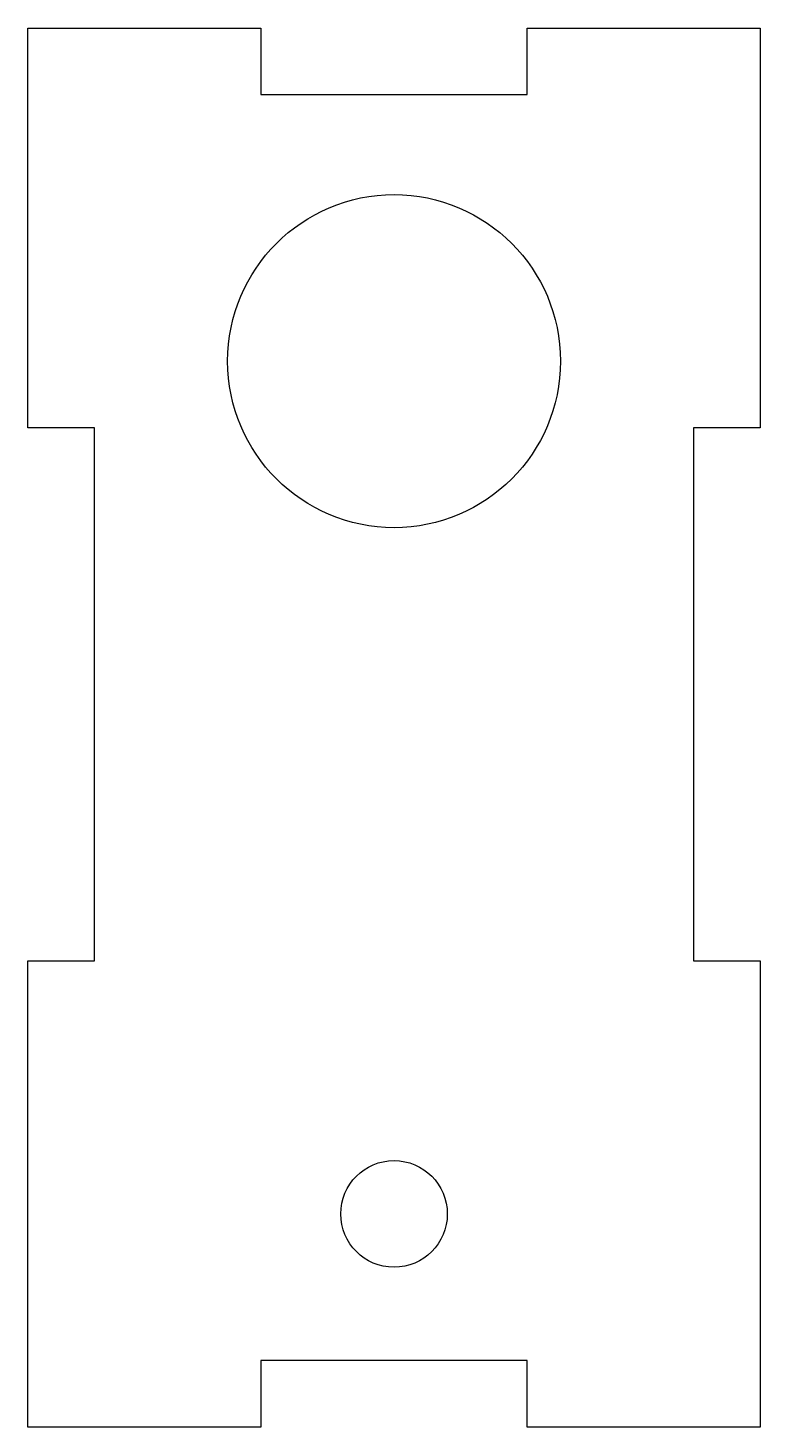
# Model space of a CAD drawing. Header units: millimetres. Extents: x 1 to 56, y -41 to 64.
import ezdxf

# ---------------------------------------------------------------- set-up
doc = ezdxf.new("R2010")
doc.units = ezdxf.units.MM

msp = doc.modelspace()

# ---------------------------------------------------------------- linework, layer by layer
at = {"color": 7, "linetype": 'Continuous', "lineweight": 25}
for p, q in [((1.44, 34.04), (1.44, 64.04)), ((1.44, 64.04), (18.94, 64.04)), ((18.94, 64.04), (18.94, 59.04)), ((38.94, 59.04), (38.94, 64.04)), ((38.94, 64.04), (56.44, 64.04)), ((56.44, 64.04), (56.44, 34.04)), ((18.94, 59.04), (38.94, 59.04)), ((6.44, 34.04), (1.44, 34.04)), ((6.44, -5.96), (6.44, 34.04)), ((56.44, 34.04), (51.44, 34.04)), ((51.44, 34.04), (51.44, -5.96)), ((1.44, -5.96), (6.44, -5.96)), ((1.44, -40.96), (1.44, -5.96)), ((51.44, -5.96), (56.44, -5.96)), ((56.44, -5.96), (56.44, -40.96)), ((38.94, -35.96), (18.94, -35.96)), ((18.94, -35.96), (18.94, -40.96)), ((38.94, -40.96), (38.94, -35.96)), ((18.94, -40.96), (1.44, -40.96)), ((56.44, -40.96), (38.94, -40.96))]:
    msp.add_line(p, q, dxfattribs=at)
for centre, radius in [((28.94, 39.04), 12.5), ((28.94, -24.96), 4)]:
    msp.add_circle(centre, radius, dxfattribs=at)

doc.saveas('drawing.dxf')
